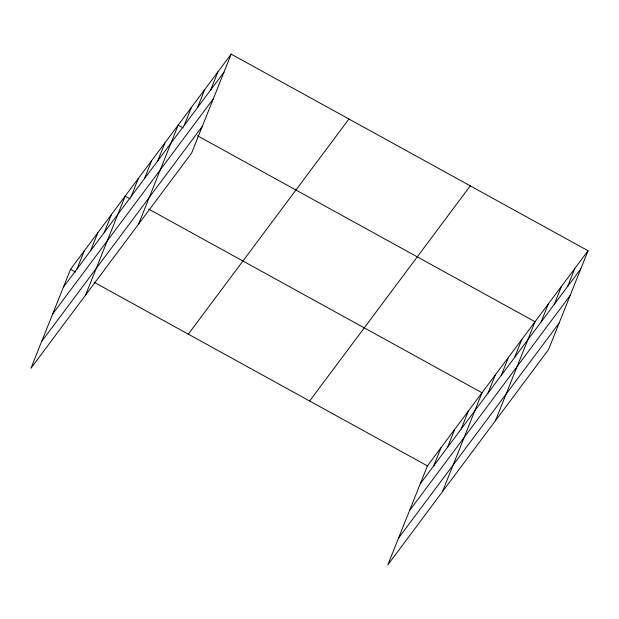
<?xml version="1.0" encoding="UTF-8"?>
<svg xmlns="http://www.w3.org/2000/svg" width="619" height="619" viewBox="0 0 619 619"><rect width="100%" height="100%" fill="white"/><g stroke="black" fill="none" stroke-linecap="round" stroke-linejoin="round"><path stroke-width="0.93" d="M231.173 54.132L70.535 269.273L30.95 368.251L191.588 153.11L231.173 54.132L588.05 250.749L548.465 349.727L387.827 564.868L427.412 465.89L588.05 250.749M76.988 269.002L84.192 250.989M90.645 250.718L97.848 232.698M104.294 232.427L111.497 214.414M85.569 295.101L125.154 196.13L130.199 198.908M131.205 196.393L138.408 178.38M144.451 178.643L151.663 160.631M157.706 160.894L164.917 142.881M138.579 224.109L178.164 125.131L183.216 127.909M184.214 125.394L191.418 107.381M197.469 107.644L204.672 89.631M210.715 89.894L217.927 71.881M433.857 465.62L441.068 447.607M447.514 447.328L454.717 429.315M461.17 429.044L468.374 411.031M442.438 491.718L482.031 392.74L148.707 209.106M488.074 393.011L495.277 374.99M501.328 375.261L508.532 357.24M514.582 357.511L521.786 339.498M495.448 420.719L535.04 321.748L197.515 135.793M541.083 322.012L548.295 303.999M554.338 304.262L561.541 286.249M567.592 286.512L574.796 268.499M63.331 287.286L223.97 72.144M52.646 314.003L213.284 98.862M41.635 341.533L202.274 126.392M188.308 334.159L348.946 119.018M309.639 401.004L470.285 185.862M420.208 483.903L580.846 268.762M409.523 510.621L570.161 295.48M398.512 538.151L559.15 323.01M70.535 269.273L75.588 272.058M94.088 282.249L427.412 465.89"/></g></svg>
